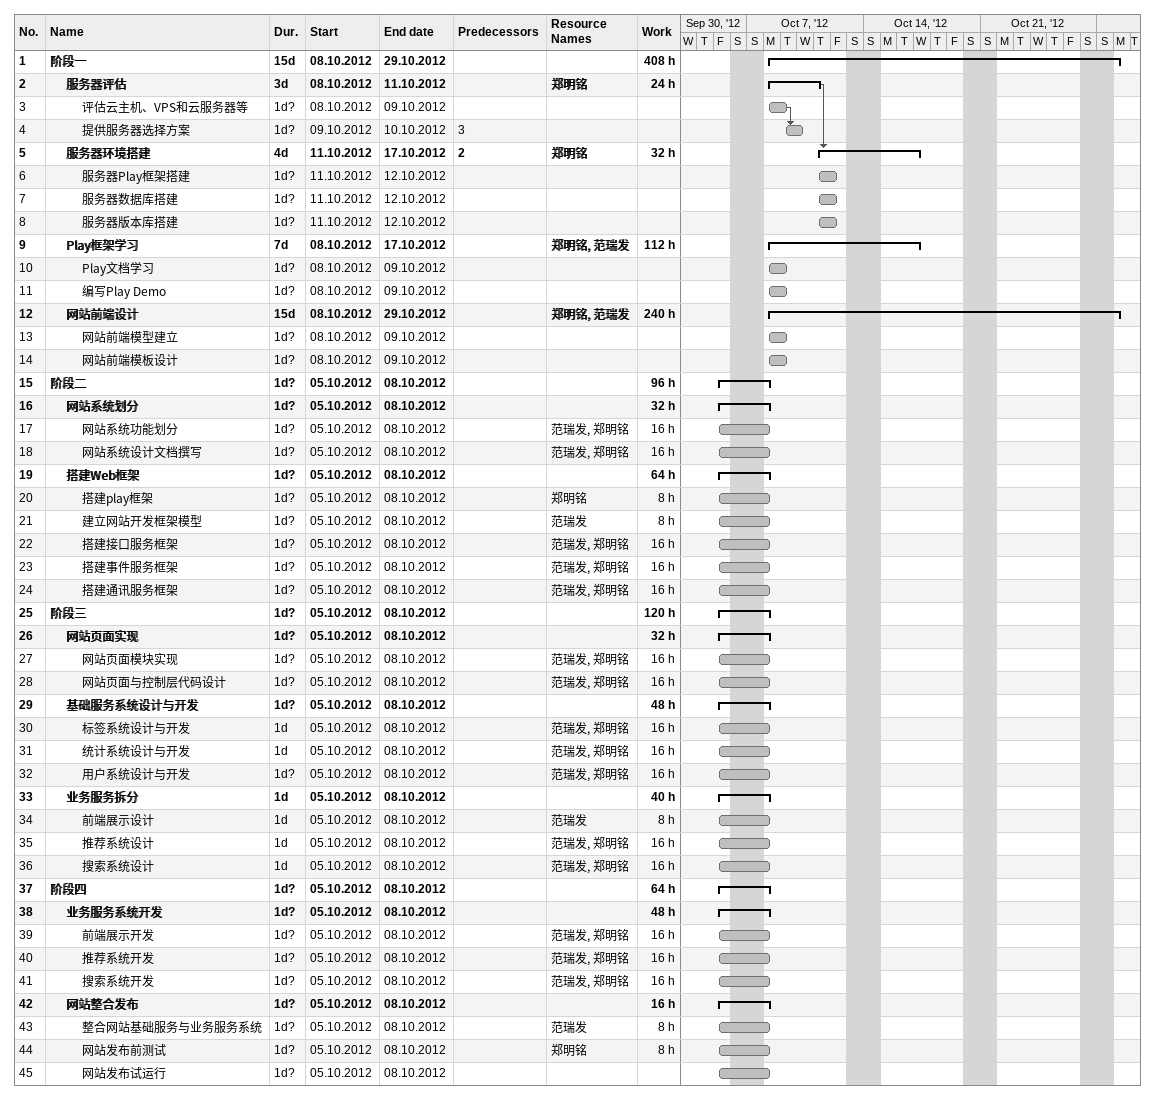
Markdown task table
| ID | Level | Task | Duration | Start | Finish | Predecessors | Resources | Work (h) |
|---|---|---|---|---|---|---|---|---|
| 1 | 1 | **阶段一** | 15d | 2012-10-08 | 2012-10-29 |  |  | 408 |
| 2 | 2 | **服务器评估** | 3d | 2012-10-08 | 2012-10-11 |  | 郑明铭 | 24 |
| 3 | 3 | 评估云主机、VPS和云服务器等 | 1d? | 2012-10-08 | 2012-10-09 |  |  |  |
| 4 | 3 | 提供服务器选择方案 | 1d? | 2012-10-09 | 2012-10-10 | 3 |  |  |
| 5 | 2 | **服务器环境搭建** | 4d | 2012-10-11 | 2012-10-17 | 2 | 郑明铭 | 32 |
| 6 | 3 | 服务器Play框架搭建 | 1d? | 2012-10-11 | 2012-10-12 |  |  |  |
| 7 | 3 | 服务器数据库搭建 | 1d? | 2012-10-11 | 2012-10-12 |  |  |  |
| 8 | 3 | 服务器版本库搭建 | 1d? | 2012-10-11 | 2012-10-12 |  |  |  |
| 9 | 2 | **Play框架学习** | 7d | 2012-10-08 | 2012-10-17 |  | 郑明铭, 范瑞发 | 112 |
| 10 | 3 | Play文档学习 | 1d? | 2012-10-08 | 2012-10-09 |  |  |  |
| 11 | 3 | 编写Play Demo | 1d? | 2012-10-08 | 2012-10-09 |  |  |  |
| 12 | 2 | **网站前端设计** | 15d | 2012-10-08 | 2012-10-29 |  | 郑明铭, 范瑞发 | 240 |
| 13 | 3 | 网站前端模型建立 | 1d? | 2012-10-08 | 2012-10-09 |  |  |  |
| 14 | 3 | 网站前端模板设计 | 1d? | 2012-10-08 | 2012-10-09 |  |  |  |
| 15 | 1 | **阶段二** | 1d? | 2012-10-05 | 2012-10-08 |  |  | 96 |
| 16 | 2 | **网站系统划分** | 1d? | 2012-10-05 | 2012-10-08 |  |  | 32 |
| 17 | 3 | 网站系统功能划分 | 1d? | 2012-10-05 | 2012-10-08 |  | 范瑞发, 郑明铭 | 16 |
| 18 | 3 | 网站系统设计文档撰写 | 1d? | 2012-10-05 | 2012-10-08 |  | 范瑞发, 郑明铭 | 16 |
| 19 | 2 | **搭建Web框架** | 1d? | 2012-10-05 | 2012-10-08 |  |  | 64 |
| 20 | 3 | 搭建play框架 | 1d? | 2012-10-05 | 2012-10-08 |  | 郑明铭 | 8 |
| 21 | 3 | 建立网站开发框架模型 | 1d? | 2012-10-05 | 2012-10-08 |  | 范瑞发 | 8 |
| 22 | 3 | 搭建接口服务框架 | 1d? | 2012-10-05 | 2012-10-08 |  | 范瑞发, 郑明铭 | 16 |
| 23 | 3 | 搭建事件服务框架 | 1d? | 2012-10-05 | 2012-10-08 |  | 范瑞发, 郑明铭 | 16 |
| 24 | 3 | 搭建通讯服务框架 | 1d? | 2012-10-05 | 2012-10-08 |  | 范瑞发, 郑明铭 | 16 |
| 25 | 1 | **阶段三** | 1d? | 2012-10-05 | 2012-10-08 |  |  | 120 |
| 26 | 2 | **网站页面实现** | 1d? | 2012-10-05 | 2012-10-08 |  |  | 32 |
| 27 | 3 | 网站页面模块实现 | 1d? | 2012-10-05 | 2012-10-08 |  | 范瑞发, 郑明铭 | 16 |
| 28 | 3 | 网站页面与控制层代码设计 | 1d? | 2012-10-05 | 2012-10-08 |  | 范瑞发, 郑明铭 | 16 |
| 29 | 2 | **基础服务系统设计与开发** | 1d? | 2012-10-05 | 2012-10-08 |  |  | 48 |
| 30 | 3 | 标签系统设计与开发 | 1d | 2012-10-05 | 2012-10-08 |  | 范瑞发, 郑明铭 | 16 |
| 31 | 3 | 统计系统设计与开发 | 1d | 2012-10-05 | 2012-10-08 |  | 范瑞发, 郑明铭 | 16 |
| 32 | 3 | 用户系统设计与开发 | 1d? | 2012-10-05 | 2012-10-08 |  | 范瑞发, 郑明铭 | 16 |
| 33 | 2 | **业务服务拆分** | 1d | 2012-10-05 | 2012-10-08 |  |  | 40 |
| 34 | 3 | 前端展示设计 | 1d | 2012-10-05 | 2012-10-08 |  | 范瑞发 | 8 |
| 35 | 3 | 推荐系统设计 | 1d | 2012-10-05 | 2012-10-08 |  | 范瑞发, 郑明铭 | 16 |
| 36 | 3 | 搜索系统设计 | 1d | 2012-10-05 | 2012-10-08 |  | 范瑞发, 郑明铭 | 16 |
| 37 | 1 | **阶段四** | 1d? | 2012-10-05 | 2012-10-08 |  |  | 64 |
| 38 | 2 | **业务服务系统开发** | 1d? | 2012-10-05 | 2012-10-08 |  |  | 48 |
| 39 | 3 | 前端展示开发 | 1d? | 2012-10-05 | 2012-10-08 |  | 范瑞发, 郑明铭 | 16 |
| 40 | 3 | 推荐系统开发 | 1d? | 2012-10-05 | 2012-10-08 |  | 范瑞发, 郑明铭 | 16 |
| 41 | 3 | 搜索系统开发 | 1d? | 2012-10-05 | 2012-10-08 |  | 范瑞发, 郑明铭 | 16 |
| 42 | 2 | **网站整合发布** | 1d? | 2012-10-05 | 2012-10-08 |  |  | 16 |
| 43 | 3 | 整合网站基础服务与业务服务系统 | 1d? | 2012-10-05 | 2012-10-08 |  | 范瑞发 | 8 |
| 44 | 3 | 网站发布前测试 | 1d? | 2012-10-05 | 2012-10-08 |  | 郑明铭 | 8 |
| 45 | 3 | 网站发布试运行 | 1d? | 2012-10-05 | 2012-10-08 |  |  |  |
